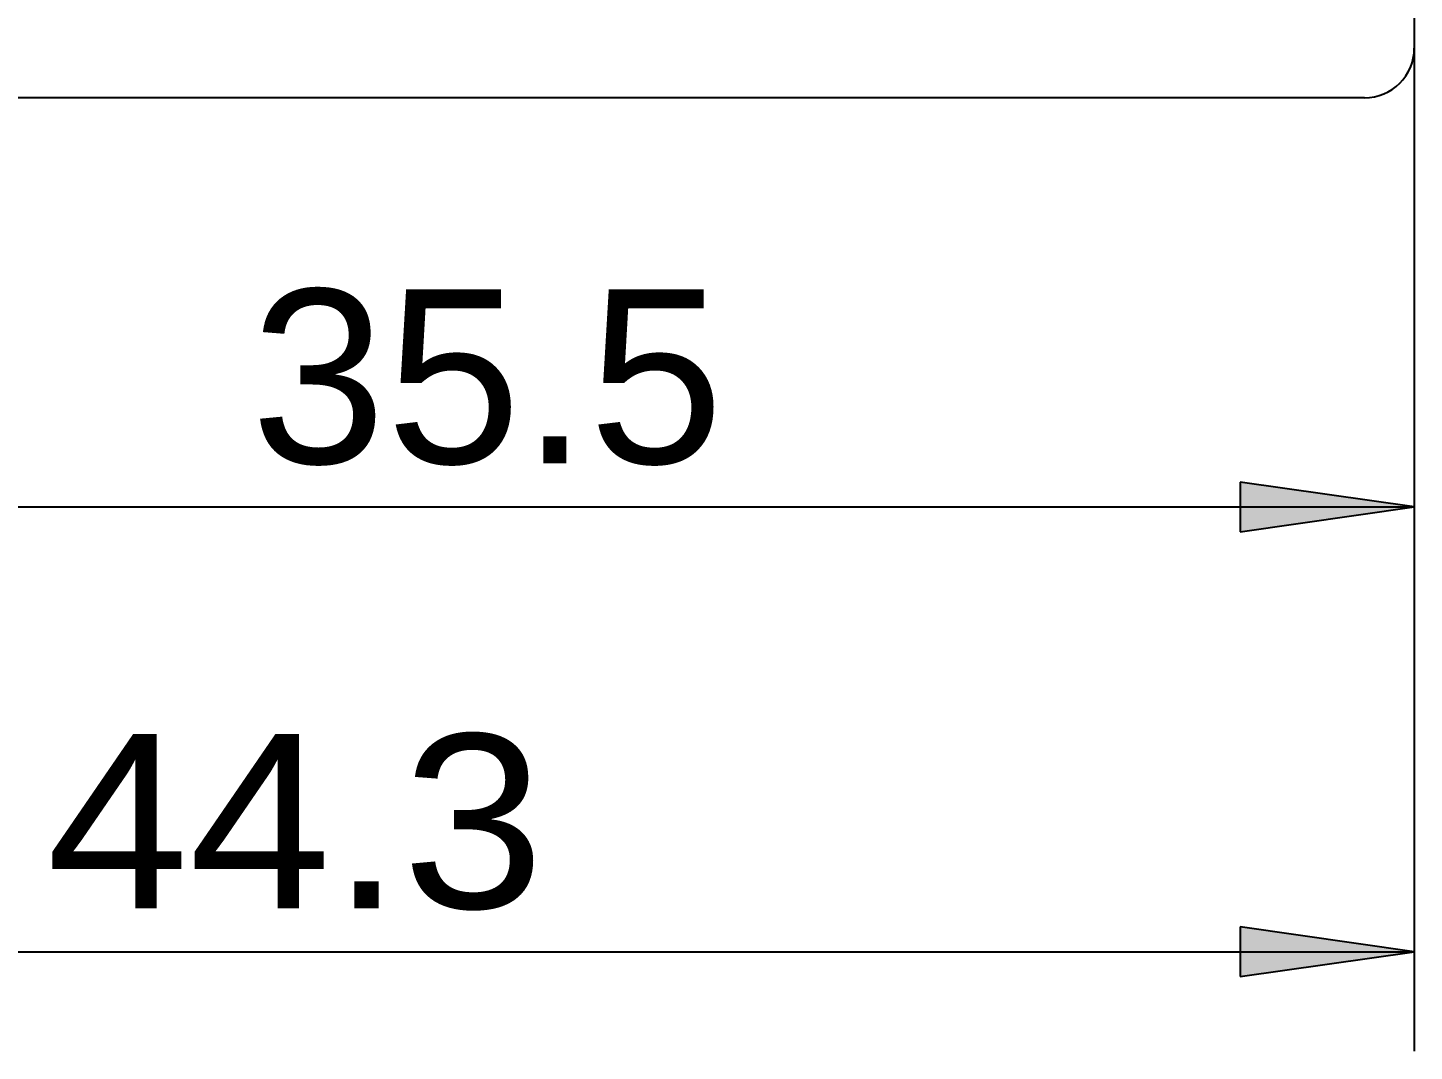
# Model space of a CAD drawing. Extents: x 0 to 420, y 0 to 297.
# Drawn here: x 147.85 to 175.71, y 142.66 to 163.24 of the extents above; entities that cross this region are included whole.
import ezdxf
from ezdxf.enums import TextEntityAlignment as Align

# ---------------------------------------------------------------- set-up
doc = ezdxf.new("R2010")
doc.units = 0
doc.header["$LTSCALE"] = 23.1
doc.layers.get('0').update_dxf_attribs({"linetype": 'CONTINUOUS'})
doc.layers.add('10000_FRONT', color=7, linetype='CONTINUOUS')
doc.layers.add('10100_DIM_FRONT', color=7, linetype='CONTINUOUS')

msp = doc.modelspace()

# ---------------------------------------------------------------- linework, layer by layer
at = {"color": 7, "linetype": 'CONTINUOUS'}
for p, q in [((172.206, 154.102), (172.206, 153.102)), ((175.706, 153.602), (172.206, 154.102)), ((172.206, 153.102), (175.706, 153.602)), ((172.206, 145.16), (172.206, 144.16)), ((175.706, 144.66), (172.206, 145.16)), ((172.206, 144.16), (175.706, 144.66))]:
    msp.add_line(p, q, dxfattribs=at)
for points in [[(175.706, 153.602), (172.206, 153.102), (172.206, 154.102)], [(175.706, 144.66), (172.206, 144.16), (172.206, 145.16)]]:
    msp.add_solid(points, dxfattribs=at)
at = {"layer": '10000_FRONT', "color": 7, "linetype": 'CONTINUOUS'}
for p, q in [((175.706, 250.826), (175.706, 162.826)), ((174.706, 161.826), (141.206, 161.826))]:
    msp.add_line(p, q, dxfattribs=at)
msp.add_arc((174.706, 162.826), 1, 270, 360, dxfattribs=at)
at = {"layer": '10100_DIM_FRONT', "color": 7, "linetype": 'CONTINUOUS'}
for p, q in [((175.706, 162.826), (175.706, 142.66)), ((140.206, 153.602), (175.706, 153.602)), ((131.406, 144.66), (175.706, 144.66))]:
    msp.add_line(p, q, dxfattribs=at)

# ---------------------------------------------------------------- texts
for s, p, p2 in [('35.5', (152.334, 154.477), (161.834, 154.477)), ('44.3', (148.232, 145.535), (158.232, 145.535))]:
    msp.add_text(s, height=3.5, dxfattribs=at).set_placement(p, p2, align=Align.FIT)

doc.saveas('drawing.dxf')
